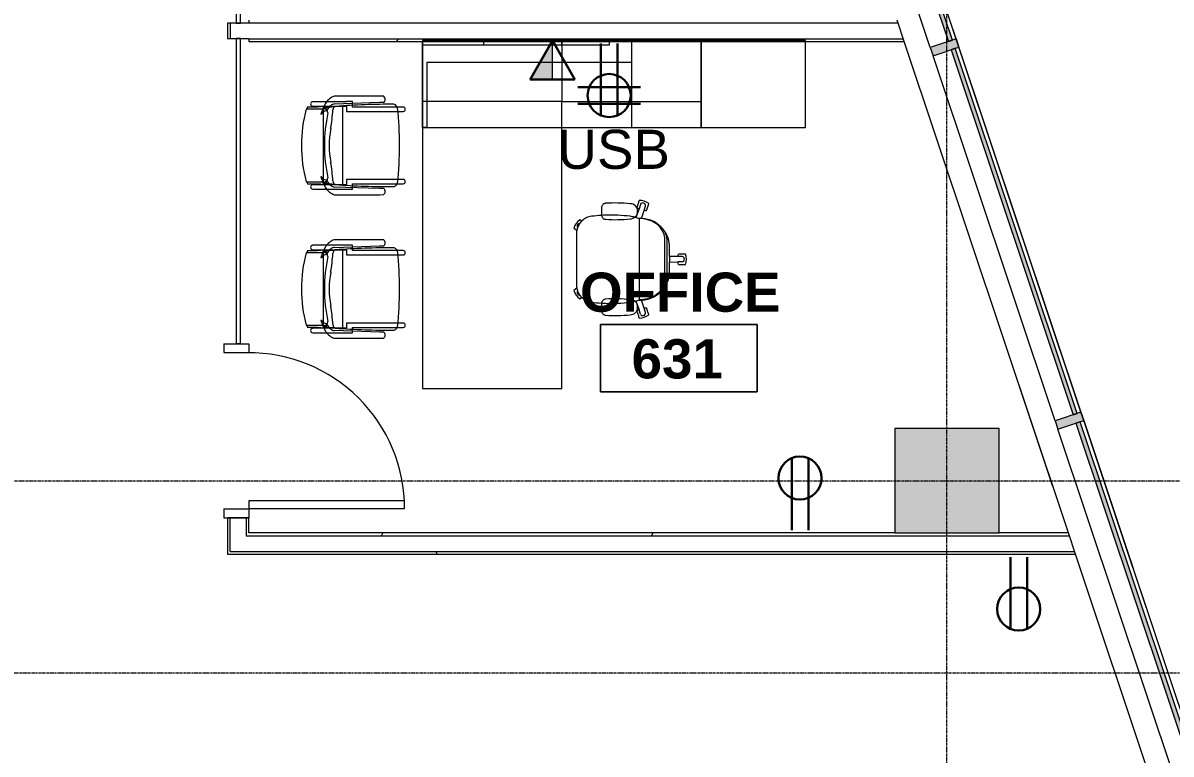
# Model space of a CAD drawing. Header units: inches. Extents: x 2468 to 4886, y -16 to 1381.
# Drawn here: x 4479.7 to 4743.5, y 517.3 to 685.4 of the extents above; entities that cross this region are included whole.
import ezdxf

# ---------------------------------------------------------------- set-up
doc = ezdxf.new("R2010")
doc.units = ezdxf.units.IN
doc.header["$MEASUREMENT"] = 0
doc.linetypes.add('Grid Line 1_2_', pattern=[0.875, 0.5, -0.125, 0.125, -0.125])
for name, color, linetype, lineweight in [('7200-WISCONSIN-AVE-6TH-FLOOR-031418_dwg', 8, 'Continuous', 9), ('A-ANNO-NOTE', 131, 'Continuous', 30), ('A-AREA-IDEN', 2, 'Continuous', 9), ('A-DOOR', 31, 'Continuous', 13), ('A-DOOR-FRAM', 31, 'Continuous', 20), ('A-GLAZ-CURT', 52, 'Continuous', 9), ('A-GLAZ-CWMG', 51, 'Continuous', 13), ('A-WALL', 113, 'Continuous', 13), ('A-WALL-PATT', 111, 'Continuous', 13), ('Bb-col', 7, 'Continuous', 9), ('Bb-cor', 7, 'Continuous', 9), ('Bb-mullion', 7, 'Continuous', 9), ('I-FURN', 30, 'Continuous', 9), ('I-WALL', 2, 'Continuous', 13), ('Propidex Polylines', 7, 'Continuous', 9), ('S-COLS', 52, 'Continuous', 13), ('S-GRID', 1, 'Continuous', 9)]:
    doc.layers.add(name, color=color, linetype=linetype, lineweight=lineweight)
doc.styles.add('Swis721 Lt BT', font='swissl.ttf', dxfattribs={"height": 9})
doc.styles.add('Swis721 Lt BT_B', font='', dxfattribs={"height": 9})
doc.styles.get('Swis721 Lt BT_B').set_extended_font_data('Swis721 Lt BT', bold=True)
pattern_1 = [(0, (0, 0), (30.72, 7.68), [1.267, -21.773, 1.267, -21.773, -122.88]), (0, (0, 0), (30.72, 7.68), [-46.08, 1.267, -44.813, 1.267, -21.773, -53.76]), (0, (0, 0), (30.72, 7.68), [-115.2, 1.267, -14.093, 1.267, -37.133]), (120, (11.52, 3.84), (-22.011075, 22.7643), [1.267, -21.773, 1.267, -21.773, -122.88]), (120, (11.52, 3.84), (-22.011075, 22.7643), [-46.08, 1.267, -44.813, 1.267, -21.773, -53.76]), (120, (11.52, 3.84), (-22.011075, 22.7643), [-115.2, 1.267, -14.093, 1.267, -37.133]), (240, (15.36, 19.2), (-8.708925, -30.4443), [1.267, -21.773, 1.267, -21.773, -122.88]), (240, (15.36, 19.2), (-8.708925, -30.4443), [-46.08, 1.267, -44.813, 1.267, -21.773, -53.76]), (240, (15.36, 19.2), (-8.708925, -30.4443), [-115.2, 1.267, -14.093, 1.267, -37.133])]

# ---------------------------------------------------------------- blocks, each defined once
blk = doc.blocks.new('Concrete-Rectangular-Column - 24 x 24-4901126-6TH FLOOR POWER _ SIGNAL')
at = {"layer": 'S-COLS', "lineweight": 9}
blk.add_hatch(color=7, dxfattribs=at).paths.add_polyline_path([(-12, -12), (12, -12), (12, 12), (-12, 12), (-12, 8.85)], flags=0)
at = {"layer": 'S-COLS', "color": 8, "lineweight": 20}
for p, q in [((12, 12), (-12, 12)), ((-12, 12), (-12, -12)), ((12, -12), (12, 12)), ((-12, -12), (12, -12))]:
    blk.add_line(p, q, dxfattribs=at)
blk = doc.blocks.new('System Panel - Glazed-6291435-6TH FLOOR POWER _ SIGNAL')
at = {"layer": 'A-GLAZ-CURT', "lineweight": 13}
for p, q in [((48.6, 0.5), (-48.6, 0.5)), ((-48.6, 0.5), (-48.6, -0.5)), ((48.6, -0.5), (48.6, 0.5)), ((-48.6, -0.5), (48.6, -0.5))]:
    blk.add_line(p, q, dxfattribs=at)
blk = doc.blocks.new('Table-Teknion-Credenza_Top_for_Freestanding_Storage - CJCT20064-V42-6TH FLOOR POWER _ SIGNAL')
at = {"layer": 'I-FURN'}
for p, q in [((-32, 9.8125), (-32, 9)), ((-32, 9), (-32, -10)), ((32, -4), (32, 9.8125)), ((32, -10), (32, -4)), ((-32, -10), (32, -10))]:
    blk.add_line(p, q, dxfattribs=at)
blk = doc.blocks.new('Storage-Teknion-Wall_Panel_Open_Shelves - CJWO3HF1432-5115850-6TH FLOOR POWER _ SIGNAL')
at = {"layer": 'I-FURN'}
for p, q in [((16, 1), (-16, 1)), ((-16, 1), (-16, -13)), ((16, -13), (16, 1)), ((-16, -13), (16, -13))]:
    blk.add_line(p, q, dxfattribs=at)
blk = doc.blocks.new('Storage-Teknion-Wall_Panel_Under_Wall_Mount_Storage_Tackable - CJWUT2HF32-5115851-6TH FLOOR POWER _ SIGNAL')
at = {"layer": 'I-FURN'}
for p, q in [((16, 0), (-16, 0)), ((-16, 0), (-16, -1)), ((-16, -1), (16, -1)), ((16, -1), (16, 0))]:
    blk.add_line(p, q, dxfattribs=at)
blk = doc.blocks.new('Support-Teknion-Power_Trunk_with_End_Gable - CJPTG292048-V43-6TH FLOOR POWER _ SIGNAL')
at = {"layer": 'I-FURN'}
for p, q in [((23, 15), (24, 15)), ((23, 9), (23, 15)), ((24, 15), (24, 9)), ((23, 0), (23, 9)), ((24, 9), (24, -4)), ((-24, 0), (-8, 0)), ((-24, -4.8125), (-24, 0)), ((-8, 0), (23, 0)), ((-19, -4), (-19, -4.8125)), ((10, -4), (-19, -4)), ((10, -4.8125), (10, -4)), ((24, -4), (24, -4.8125))]:
    blk.add_line(p, q, dxfattribs=at)
blk = doc.blocks.new('Table-Teknion-Run_Off_Fixed_Journal_Leg - CJRF3266-5115852-6TH FLOOR POWER _ SIGNAL')
at = {"layer": 'I-FURN'}
for p, q in [((33, 16), (-33, 16)), ((-33, 16), (-33, -16)), ((33, -16), (33, 16)), ((-33, -16), (33, -16))]:
    blk.add_line(p, q, dxfattribs=at)
blk = doc.blocks.new('Storage-Teknion-Tower_Pedestal_Coat_and_Open_Shelves - CJTPF692024-5115853-6TH FLOOR POWER _ SIGNAL')
at = {"layer": 'I-FURN'}
for p, q in [((12, 20), (-12, 20)), ((-12, 20), (-12, 0)), ((12, 0), (12, 20)), ((-12, 0), (12, 0))]:
    blk.add_line(p, q, dxfattribs=at)
blk = doc.blocks.new('Chair-Teknion-Projek - No Headrest_  Fixed T-Arms-5067827-6TH FLOOR POWER _ SIGNAL')
at = {"layer": 'I-FURN'}
for p, q in [((-1.18, 13.82), (-1.18, 13.45)), ((-1.18, 13.33), (-1.18, 12.66)), ((1.18, 13.45), (1.18, 13.82)), ((1.18, 12.66), (1.18, 13.33)), ((-1.18, 12.54), (-1.18, 12.17)), ((-0.61, 12.02), (-0.63, 10.17)), ((-0.6, 13.04), (-0.61, 12.02)), ((0.6, 13.04), (0.61, 12.02)), ((0.64, 10.17), (0.61, 12.02)), ((1.18, 12.17), (1.18, 12.54)), ((4.23, 9.61), (-4.23, 9.61)), ((4.23, 9.07), (-4.23, 9.07)), ((-0.63, 10.17), (-2.65, 10.17)), ((-0.63, 10.17), (0.64, 10.17)), ((2.65, 10.17), (0.64, 10.17)), ((-12.42, 5.28), (-12.78, 5.39)), ((12.78, 5.39), (12.42, 5.28)), ((-13.51, 3.15), (-13.15, 3.03)), ((-13.04, 2.99), (-12.4, 2.79)), ((-12.59, 3.46), (-11.62, 3.13)), ((-11.67, 5.03), (-12.31, 5.24)), ((-12.29, 2.75), (-11.93, 2.64)), ((-11.24, 4.3), (-12.21, 4.6)), ((-11.2, 4.88), (-11.56, 5)), ((-9.39, 3.16), (9.39, 3.16)), ((11.56, 5), (11.2, 4.88)), ((12.22, 4.6), (11.24, 4.3)), ((12.59, 3.46), (11.62, 3.13)), ((12.31, 5.24), (11.67, 5.03)), ((11.93, 2.64), (12.29, 2.75)), ((12.4, 2.79), (13.04, 2.99)), ((13.15, 3.03), (13.51, 3.15)), ((-11.87, -5.48), (-11.02, -5.48)), ((-11.02, -5.48), (-10.17, -5.48)), ((10.17, -5.48), (11.02, -5.48)), ((11.02, -5.48), (11.87, -5.48)), ((-8.86, -10.18), (-9.08, -10.49)), ((-8.76, -10.04), (-8.79, -10.09)), ((8.79, -10.09), (8.76, -10.04)), ((9.08, -10.49), (8.86, -10.18)), ((-7.17, -11.87), (-6.95, -11.57)), ((-6.88, -11.48), (-6.65, -11.17)), ((-5.91, -11.24), (5.91, -11.24)), ((6.65, -11.17), (6.88, -11.48)), ((6.95, -11.57), (7.17, -11.87))]:
    blk.add_line(p, q, dxfattribs=at)
at = {"layer": 'I-FURN', "flags": 128}
for points in [[(-11.62, 3.13), (-10.6, 2.79), (-9.58, 2.44)], [(-9.39, 3.72), (-10.32, 4.01), (-11.24, 4.3)], [(11.24, 4.3), (10.32, 4.01), (9.39, 3.72)], [(9.58, 2.44), (10.6, 2.79), (11.62, 3.13)]]:
    blk.add_lwpolyline(points, dxfattribs=at)
at = {"layer": 'I-FURN'}
for centre, radius, start, end in [((0, 10.37), 3.64, 71.0766, 108.9234), ((-1.12, 13.45), 0.062, 180, 255.4949), ((-1.12, 13.33), 0.062, 104.5051, 180), ((0, 12.99), 0.6, 4.6052, 175.3948), ((1.12, 13.45), 0.062, 284.5051, 0), ((1.12, 13.33), 0.062, 0, 75.4949), ((-1.12, 12.66), 0.062, 180, 255.4949), ((-1.12, 12.54), 0.062, 104.5051, 180), ((0, 15.62), 3.65, 251.125, 260.3423), ((0, 15.62), 3.65, 279.6577, 288.875), ((1.12, 12.66), 0.062, 284.5051, 0), ((1.12, 12.54), 0.062, 360, 75.4949), ((-2.64, 3.42), 6.76, 128.2502, 177.4222), ((-2.65, 3.42), 6.75, 90, 128.2502), ((-4.23, 5.34), 4.26, 110.8332, 127.5604), ((-4.23, 5.34), 4.26, 90, 110.8332), ((-4.46, 4.82), 4.25, 86.8142, 106.3928), ((2.65, 3.42), 6.75, 51.7498, 90), ((4.23, 5.34), 4.26, 69.1668, 90), ((4.46, 4.82), 4.25, 73.6072, 93.1858), ((4.23, 5.34), 4.26, 52.4396, 69.1668), ((2.64, 3.42), 6.76, 2.5778, 51.7498), ((-9.87, 3.21), 3.64, 143.0766, 180.9234), ((-12.44, 5.22), 0.062, 356.5051, 72), ((12.44, 5.22), 0.062, 108, 183.4949), ((9.87, 3.21), 3.64, 359.0766, 36.9234), ((-13.13, 3.09), 0.062, 252, 327.4949), ((-13.02, 3.05), 0.062, 176.5051, 252), ((-12.36, 4.01), 0.6, 75.7003, 247.3948), ((-11.07, 1.13), 1.68, 88.2371, 181.0514), ((-12.38, 2.85), 0.062, 252, 327.4949), ((-12.33, 5.18), 0.062, 72, 147.4949), ((-12.27, 2.81), 0.062, 176.5051, 252), ((-14.86, 4.83), 3.65, 323.125, 332.3423), ((-11.69, 4.98), 0.062, 356.5051, 72), ((-11.58, 4.94), 0.062, 72, 147.4949), ((-14.86, 4.83), 3.65, 351.6577, 0.875), ((-10.97, 1.13), 1.68, 358.9487, 91.7629), ((-5.24, 1.24), 4.5, 154.7303, 164.55), ((-3.3, 3.44), 6.1, 177.3817, 182.6183), ((10.97, 1.13), 1.68, 88.2371, 181.0513), ((5.25, 1.25), 4.49, 15.4405, 25.2792), ((2.64, 3.42), 6.76, 357.851, 2.702), ((11.07, 1.13), 1.68, 358.9486, 91.7629), ((14.86, 4.83), 3.65, 179.125, 188.3423), ((11.58, 4.94), 0.062, 32.5051, 108), ((14.86, 4.83), 3.65, 207.6577, 216.875), ((11.69, 4.98), 0.062, 108, 183.4949), ((12.36, 4.01), 0.6, 292.6052, 103.3948), ((12.27, 2.81), 0.062, 288, 3.4949), ((12.33, 5.18), 0.062, 32.5051, 108), ((12.38, 2.85), 0.062, 212.5051, 288), ((13.02, 3.05), 0.062, 288, 3.4949), ((13.13, 3.09), 0.062, 212.5051, 288), ((24.25, -3.32), 34.4, 172.6337, 177.3404), ((-1.73, 0.04), 8.21, 165.0008, 172.6326), ((-1.73, 0.04), 8.21, 163.0114, 165.0008), ((1.73, 0.04), 8.21, 14.9992, 16.9886), ((1.73, 0.04), 8.21, 7.3674, 14.9992), ((-24.25, -3.32), 34.4, 2.6596, 7.3663), ((24.63, -3.33), 34.78, 177.4079, 183.5219), ((-24.63, -3.33), 34.78, 356.4781, 2.5921), ((24.63, -3.33), 34.78, 183.5219, 187.2835), ((-5.91, -7.24), 4, 187.2835, 224.5938), ((5.91, -7.24), 4, 315.4062, 352.7165), ((-24.63, -3.33), 34.78, 352.7165, 356.4781), ((-6.1, -8.39), 3.64, 215.0766, 252.9234), ((-8.81, -10.22), 0.062, 68.5051, 144), ((-8.74, -10.12), 0.062, 144, 219.4949), ((-5.91, -7.24), 4, 224.5938, 259.2841), ((-7.64, -10.51), 0.6, 177.9823, 306.3956), ((5.91, -7.24), 4, 280.7159, 315.4062), ((6.1, -8.39), 3.64, 287.0766, 324.9234), ((7.64, -10.51), 0.6, 233.6044, 2.0177), ((8.74, -10.12), 0.062, 320.5051, 36), ((8.81, -10.22), 0.062, 36, 111.4949), ((-6.93, -11.44), 0.062, 248.5051, 324), ((-7, -11.54), 0.062, 324, 39.4949), ((-5.91, -7.24), 4, 259.2841, 270), ((5.91, -7.24), 4, 270, 280.7159), ((6.93, -11.44), 0.062, 216, 291.4949), ((7, -11.54), 0.062, 140.5051, 216)]:
    blk.add_arc(centre, radius, start, end, dxfattribs=at)
for points in [[(-5.66, 8.9), (-8.07, 8.21), (-9.33, 5.79), (-9.33, 3.16)], [(5.66, 8.9), (8.07, 8.21), (9.33, 5.79), (9.33, 3.16)], [(-12.75, 1.09), (-12.85, 0.16), (-12.97, -1.72), (-12.93, -3.6), (-12.86, -4.54)], [(-9.18, -4.54), (-9.11, -3.6), (-9.06, -1.72), (-9.18, 0.16), (-9.29, 1.09)], [(9.29, 1.09), (9.18, 0.16), (9.06, -1.72), (9.11, -3.6), (9.18, -4.54)], [(12.86, -4.54), (12.93, -3.6), (12.97, -1.72), (12.85, 0.16), (12.75, 1.09)], [(-12.86, -4.54), (-12.85, -4.63), (-12.82, -4.79), (-12.71, -5.02), (-12.55, -5.21), (-12.35, -5.36), (-12.12, -5.46), (-11.95, -5.48), (-11.87, -5.48)], [(-10.17, -5.48), (-10.08, -5.48), (-9.92, -5.46), (-9.68, -5.36), (-9.48, -5.21), (-9.32, -5.02), (-9.21, -4.79), (-9.18, -4.63), (-9.18, -4.54)], [(9.18, -4.54), (9.18, -4.63), (9.21, -4.79), (9.32, -5.02), (9.48, -5.21), (9.68, -5.36), (9.92, -5.46), (10.08, -5.48), (10.17, -5.48)], [(11.87, -5.48), (11.95, -5.48), (12.12, -5.46), (12.35, -5.36), (12.55, -5.21), (12.71, -5.02), (12.82, -4.79), (12.85, -4.63), (12.86, -4.54)]]:
    blk.add_open_spline(points, degree=3, dxfattribs=at)
blk = doc.blocks.new('Storage-Teknion-Pedestal_Unfinished_Top_2_High - CJPCSB2016-V44-6TH FLOOR POWER _ SIGNAL')
at = {"layer": 'I-FURN'}
for p, q in [((-8, 19.8125), (-8, 6)), ((8, 6), (8, 19.8125)), ((-8, 6), (-8, 0)), ((8, 0), (8, 6)), ((-8, 0), (8, 0))]:
    blk.add_line(p, q, dxfattribs=at)
blk = doc.blocks.new('F-Haworth_Chair_X99-Seminar - X99 Seminar Chair with Glides-5188095-6TH FLOOR POWER _ SIGNAL')
at = {"layer": 'I-FURN'}
for p, q in [((-8.34, 11.52), (-8.42, 7.57)), ((-8.42, 7.57), (-8.34, 11.37)), ((8.42, 7.57), (8.34, 11.52)), ((8.34, 11.37), (8.42, 7.57)), ((-10.04, 10.02), (-10.04, 6.81)), ((-9.04, 7.4), (-9.04, 10.02)), ((-7.18, 7.99), (-7.21, 8.13)), ((7.21, 8.13), (7.18, 7.99)), ((9.04, 10.02), (9.04, 7.4)), ((10.04, 6.81), (10.04, 10.02)), ((-10.04, 6.81), (-10.04, 5)), ((-9.13, 5.92), (-8.07, 6.77)), ((-9.04, 5.99), (-9.04, 7.4)), ((-9.04, 3.62), (-9.04, 5.99)), ((-8.75, 6.22), (-8.88, 4.99)), ((-8.68, 6.87), (-8.75, 6.22)), ((-8.62, 7.42), (-8.68, 6.87)), ((-8.6, 7.6), (-8.62, 7.43)), ((-8.61, 6.81), (-8.23, 6.95)), ((-8.49, 7.6), (-8.56, 7.6)), ((-7.65, 7.6), (-8.4, 7.6)), ((-8.03, 6.81), (-7.95, 6.87)), ((7.65, 7.6), (-7.65, 7.6)), ((8.4, 7.6), (7.65, 7.6)), ((7.95, 6.87), (8.03, 6.81)), ((8.07, 6.77), (9.13, 5.92)), ((8.23, 6.95), (8.61, 6.81)), ((8.56, 7.6), (8.49, 7.6)), ((8.62, 7.43), (8.6, 7.6)), ((8.68, 6.87), (8.62, 7.42)), ((8.75, 6.22), (8.68, 6.87)), ((8.88, 4.99), (8.75, 6.22)), ((9.04, 7.4), (9.04, 5.99)), ((9.04, 5.99), (9.04, 3.62)), ((10.04, 5), (10.04, 6.81)), ((-11.32, 5.06), (-11.32, -5.48)), ((-10.04, 4.99), (-10.04, 2.27)), ((-9.92, -5.36), (-9.57, 4.97)), ((-8.9, 4.8), (-9.07, 3.2)), ((-9.07, 3.2), (-9.07, 3.12)), ((-9.07, 3.12), (9.07, 3.12)), ((-9.04, 3.43), (-9.04, 3.62)), ((-9.04, 3.12), (-9.04, 3.43)), ((-9.04, 2.27), (-9.04, 3.12)), ((-8.88, 4.99), (-8.89, 4.91)), ((8.89, 4.91), (8.88, 4.99)), ((9.07, 3.2), (8.9, 4.79)), ((9.04, 3.62), (9.04, 3.43)), ((9.04, 3.43), (9.04, 3.12)), ((9.04, 3.12), (9.04, 2.27)), ((9.07, 3.12), (9.07, 3.2)), ((9.57, 4.97), (9.92, -5.36)), ((10.04, 2.27), (10.04, 4.99)), ((11.32, -5.48), (11.32, 5.06)), ((-10.04, 2.27), (-10.07, 2.27)), ((-10.07, 2.27), (-10.07, 0.89)), ((-10.07, 0.89), (-9.71, 0.89)), ((-9.71, 0.89), (-9.2, 0.89)), ((-9.2, 0.89), (-8.82, 0.89)), ((-7.83, 2.27), (-9.04, 2.27)), ((-8.82, 0.89), (-8.82, -9.36)), ((-7.83, -9.57), (-7.83, 2.27)), ((9.04, 2.27), (7.83, 2.27)), ((7.83, 2.27), (7.83, -9.57)), ((8.82, 0.89), (9.2, 0.89)), ((8.82, -9.36), (8.82, 0.89)), ((9.2, 0.89), (9.71, 0.89)), ((9.71, 0.89), (10.07, 0.89)), ((10.07, 2.27), (10.04, 2.27)), ((10.07, 0.89), (10.07, 2.27)), ((-11.32, -5.48), (-11.3, -6.32)), ((-9.92, -6.36), (-9.92, -5.36)), ((9.92, -5.36), (9.92, -6.36)), ((11.3, -6.32), (11.32, -5.48)), ((-8.82, -9.39), (-8.82, -9.44)), ((-8.82, -9.44), (-8.82, -10.78)), ((-7.83, -10.78), (-7.83, -9.57)), ((7.83, -9.57), (7.83, -10.78)), ((8.82, -9.44), (8.82, -9.39)), ((8.82, -10.78), (8.82, -9.44))]:
    blk.add_line(p, q, dxfattribs=at)
for centre, radius, start, end in [((-36.06, 10.03), 27.2, 355.9857, 2.5118), ((0, -20.73), 33.17, 104.5766, 105.5522), ((0, -20.29), 32.89, 75.3075, 104.696), ((0, -20.73), 33.17, 74.4478, 75.4234), ((36.06, 10.03), 27.2, 177.4882, 184.0143), ((-9.54, 10.02), 0.498, 360, 180), ((-5.2, 7.86), 3.74, 175.9857, 189.9064), ((-4.71, -1.15), 9.61, 105.0666, 112.7369), ((-6.55, 6.76), 1.38, 117.0503, 145.9813), ((6.55, 6.76), 1.38, 34.0187, 62.9497), ((4.71, -1.15), 9.61, 67.2631, 74.9334), ((5.2, 7.86), 3.74, 350.0936, 4.0143), ((9.54, 10.02), 0.498, 360, 180), ((-7.87, 3.92), 3.63, 121.9522, 161.8211), ((-4.71, -1.15), 9.61, 116.0036, 121.9522), ((-8.18, 4.9), 1.39, 132.8922, 177.1987), ((-8.24, 4.59), 0.763, 84.2338, 165.7662), ((-4.71, -1.15), 9.61, 113.5094, 116.0036), ((-8.28, 7.33), 0.613, 189.9064, 237.4573), ((-4.71, -1.15), 9.61, 112.927, 113.3607), ((-7.37, 7.55), 1.05, 178.8214, 214.7998), ((-7.37, 7.55), 1.05, 178.8214, 264.0446), ((-11.32, 48.08), 42.84, 274.2301, 280.0233), ((-6.55, 6.76), 1.38, 147.5752, 174.9122), ((0, -26.49), 33.83, 77.2285, 102.7715), ((0, -15.97), 22.19, 79.9767, 100.0233), ((11.32, 48.08), 42.84, 259.9767, 265.7699), ((7.37, 7.55), 1.05, 275.9554, 1.1786), ((6.55, 6.76), 1.38, 5.0878, 32.4248), ((8.24, 4.59), 0.763, 14.2338, 95.7662), ((7.37, 7.55), 1.05, 325.2002, 1.1786), ((4.71, -1.15), 9.61, 66.6393, 67.073), ((4.71, -1.15), 9.61, 64.0865, 66.4906), ((8.28, 7.33), 0.613, 302.5427, 350.0936), ((4.71, -1.15), 9.61, 58.0478, 63.9964), ((8.18, 4.9), 1.39, 2.8013, 47.1078), ((7.87, 3.92), 3.63, 18.1789, 58.0478), ((144.06, -7.32), 153.52, 175.4787, 180.5251), ((-144.06, -7.32), 153.52, 359.4749, 4.5213), ((-10.58, -5.68), 0.956, 221.8901, 314.1099), ((10.58, -5.68), 0.956, 225.8901, 318.1099), ((-8.21, -8.28), 1.31, 200.0433, 249.9567), ((0, 75.01), 84.96, 264.1475, 275.8525), ((8.21, -8.28), 1.31, 290.0433, 339.9567), ((-8.32, -10.78), 0.495, 180, 360), ((8.32, -10.78), 0.495, 180, 360)]:
    blk.add_arc(centre, radius, start, end, dxfattribs=at)
blk = doc.blocks.new('F-Haworth_Chair_X99-Seminar - X99 Seminar Chair with Glides-V45-6TH FLOOR POWER _ SIGNAL')
at = {"layer": 'I-FURN'}
for p, q in [((-8.34, 11.52), (-8.42, 7.57)), ((-8.42, 7.57), (-8.34, 11.37)), ((8.42, 7.57), (8.34, 11.52)), ((8.34, 11.37), (8.42, 7.57)), ((-10.04, 10.02), (-10.04, 6.81)), ((-9.04, 7.4), (-9.04, 10.02)), ((-7.18, 7.99), (-7.21, 8.13)), ((7.21, 8.13), (7.18, 7.99)), ((9.04, 10.02), (9.04, 7.4)), ((10.04, 6.81), (10.04, 10.02)), ((-10.04, 6.81), (-10.04, 5)), ((-9.13, 5.92), (-8.07, 6.77)), ((-9.04, 5.99), (-9.04, 7.4)), ((-9.04, 3.62), (-9.04, 5.99)), ((-8.75, 6.22), (-8.88, 4.99)), ((-8.68, 6.87), (-8.75, 6.22)), ((-8.62, 7.42), (-8.68, 6.87)), ((-8.6, 7.6), (-8.62, 7.43)), ((-8.61, 6.81), (-8.23, 6.95)), ((-8.49, 7.6), (-8.56, 7.6)), ((-7.65, 7.6), (-8.4, 7.6)), ((-8.03, 6.81), (-7.95, 6.87)), ((7.65, 7.6), (-7.65, 7.6)), ((8.4, 7.6), (7.65, 7.6)), ((7.95, 6.87), (8.03, 6.81)), ((8.07, 6.77), (9.13, 5.92)), ((8.23, 6.95), (8.61, 6.81)), ((8.56, 7.6), (8.49, 7.6)), ((8.62, 7.43), (8.6, 7.6)), ((8.68, 6.87), (8.62, 7.42)), ((8.75, 6.22), (8.68, 6.87)), ((8.88, 4.99), (8.75, 6.22)), ((9.04, 7.4), (9.04, 5.99)), ((9.04, 5.99), (9.04, 3.62)), ((10.04, 5), (10.04, 6.81)), ((-11.32, 5.06), (-11.32, -5.48)), ((-10.04, 4.99), (-10.04, 2.27)), ((-9.92, -5.36), (-9.57, 4.97)), ((-8.9, 4.8), (-9.07, 3.2)), ((-9.07, 3.2), (-9.07, 3.12)), ((-9.07, 3.12), (9.07, 3.12)), ((-9.04, 3.43), (-9.04, 3.62)), ((-9.04, 3.12), (-9.04, 3.43)), ((-9.04, 2.27), (-9.04, 3.12)), ((-8.88, 4.99), (-8.89, 4.91)), ((8.89, 4.91), (8.88, 4.99)), ((9.07, 3.2), (8.9, 4.8)), ((9.04, 3.62), (9.04, 3.43)), ((9.04, 3.43), (9.04, 3.12)), ((9.04, 3.12), (9.04, 2.27)), ((9.07, 3.12), (9.07, 3.2)), ((9.57, 4.97), (9.92, -5.36)), ((10.04, 2.27), (10.04, 4.99)), ((11.32, -5.48), (11.32, 5.06)), ((-10.04, 2.27), (-10.07, 2.27)), ((-10.07, 2.27), (-10.07, 0.89)), ((-10.07, 0.89), (-9.71, 0.89)), ((-9.71, 0.89), (-9.2, 0.89)), ((-9.2, 0.89), (-8.82, 0.89)), ((-7.83, 2.27), (-9.04, 2.27)), ((-8.82, 0.89), (-8.82, -9.36)), ((-7.83, -9.57), (-7.83, 2.27)), ((9.04, 2.27), (7.83, 2.27)), ((7.83, 2.27), (7.83, -9.57)), ((8.82, 0.89), (9.2, 0.89)), ((8.82, -9.36), (8.82, 0.89)), ((9.2, 0.89), (9.71, 0.89)), ((9.71, 0.89), (10.07, 0.89)), ((10.07, 2.27), (10.04, 2.27)), ((10.07, 0.89), (10.07, 2.27)), ((-11.32, -5.48), (-11.3, -6.32)), ((-9.92, -6.36), (-9.92, -5.36)), ((9.92, -5.36), (9.92, -6.36)), ((11.3, -6.32), (11.32, -5.48)), ((-8.82, -9.39), (-8.82, -9.44)), ((-8.82, -9.44), (-8.82, -10.78)), ((-7.83, -10.78), (-7.83, -9.57)), ((7.83, -9.57), (7.83, -10.78)), ((8.82, -9.44), (8.82, -9.39)), ((8.82, -10.78), (8.82, -9.44))]:
    blk.add_line(p, q, dxfattribs=at)
for centre, radius, start, end in [((-36.06, 10.03), 27.2, 355.9857, 2.5118), ((0, -20.73), 33.17, 104.5766, 105.5522), ((0, -20.29), 32.89, 75.3075, 104.696), ((0, -20.73), 33.17, 74.4478, 75.4234), ((36.06, 10.03), 27.2, 177.4882, 184.0143), ((-9.54, 10.02), 0.498, 360, 180), ((-5.2, 7.86), 3.74, 175.9857, 189.9064), ((-4.71, -1.15), 9.61, 105.0666, 112.7369), ((-6.55, 6.76), 1.38, 117.0503, 145.9813), ((6.55, 6.76), 1.38, 34.0187, 62.9497), ((4.71, -1.15), 9.61, 67.2631, 74.9334), ((5.2, 7.86), 3.74, 350.0936, 4.0143), ((9.54, 10.02), 0.498, 360, 180), ((-7.87, 3.92), 3.63, 121.9522, 161.8211), ((-4.71, -1.15), 9.61, 116.0036, 121.9522), ((-8.18, 4.9), 1.39, 132.8922, 177.1987), ((-8.24, 4.59), 0.763, 84.2338, 165.7662), ((-4.71, -1.15), 9.61, 113.5094, 116.0036), ((-8.28, 7.33), 0.613, 189.9064, 237.4573), ((-4.71, -1.15), 9.61, 112.927, 113.3607), ((-7.37, 7.55), 1.05, 178.8214, 214.7998), ((-7.37, 7.55), 1.05, 178.8214, 264.0446), ((-11.32, 48.08), 42.84, 274.2301, 280.0233), ((-6.55, 6.76), 1.38, 147.5752, 174.9122), ((0, -26.49), 33.83, 77.2285, 102.7715), ((0, -15.97), 22.19, 79.9767, 100.0233), ((11.32, 48.08), 42.84, 259.9767, 265.7699), ((7.37, 7.55), 1.05, 275.9554, 1.1786), ((6.55, 6.76), 1.38, 5.0878, 32.4248), ((8.24, 4.59), 0.763, 14.2338, 95.7662), ((7.37, 7.55), 1.05, 325.2002, 1.1786), ((4.71, -1.15), 9.61, 66.6393, 67.073), ((4.71, -1.15), 9.61, 63.9964, 66.4906), ((8.28, 7.33), 0.613, 302.5427, 350.0936), ((4.71, -1.15), 9.61, 58.0478, 63.9964), ((8.18, 4.9), 1.39, 2.8013, 47.1078), ((7.87, 3.92), 3.63, 18.1789, 58.0478), ((144.06, -7.32), 153.52, 175.4787, 180.5251), ((-144.06, -7.32), 153.52, 359.4749, 4.5213), ((-10.58, -5.68), 0.956, 221.8901, 314.1099), ((10.58, -5.68), 0.956, 225.8901, 318.1099), ((-8.21, -8.28), 1.31, 200.0433, 249.9567), ((0, 75.01), 84.96, 264.1475, 275.8525), ((8.21, -8.28), 1.31, 290.0433, 339.9567), ((-8.32, -10.78), 0.495, 180, 360), ((8.32, -10.78), 0.495, 180, 360)]:
    blk.add_arc(centre, radius, start, end, dxfattribs=at)
blk = doc.blocks.new('Single Flush - OTJ_SOLIDFLUSH_ALUM-6376844-6TH FLOOR POWER _ SIGNAL')
at = {"layer": 'A-DOOR', "lineweight": 20}
for p, q in [((16.15625, 38.25), (16.15625, 2.4375)), ((17.90625, 38.25), (16.15625, 38.25)), ((17.90625, 2.4375), (17.90625, 38.25)), ((16.15625, 2.4375), (17.90625, 2.4375))]:
    blk.add_line(p, q, dxfattribs=at)
at = {"layer": 'A-DOOR', "lineweight": 9}
blk.add_arc((17.90625, 2.4375), 35.8125, 90, 180.5, dxfattribs=at)
at = {"layer": 'A-DOOR-FRAM'}
for p, q in [((-20, -3.3125), (-20, 2.4375)), ((-20, 2.4375), (-18, 2.4375)), ((-18, -3.3125), (-18, 2.4375)), ((18.000004, -3.3125), (18.000004, 2.4375)), ((18.000004, 2.4375), (20.000004, 2.4375)), ((20.000004, -3.3125), (20.000004, 2.4375)), ((-20, -3.3125), (-18, -3.3125)), ((18.000004, -3.3125), (20.000004, -3.3125))]:
    blk.add_line(p, q, dxfattribs=at)
blk = doc.blocks.new('System Panel - Glazed-6291446-6TH FLOOR POWER _ SIGNAL')
at = {"layer": 'A-GLAZ-CURT', "lineweight": 13}
for p, q in [((35.08, 0.5), (-35.08, 0.5)), ((-35.08, 0.5), (-35.08, -0.5)), ((35.08, -0.5), (35.08, 0.5)), ((-35.08, -0.5), (35.08, -0.5))]:
    blk.add_line(p, q, dxfattribs=at)
blk = doc.blocks.new('System Panel - Glazed-6292524-6TH FLOOR POWER _ SIGNAL')
at = {"layer": 'A-GLAZ-CURT'}
blk.add_hatch(color=7, dxfattribs=at).paths.add_polyline_path([(16.94, -0.5), (16.94, 0.5), (-16.94, 0.5), (-16.94, -0.5), (5.85, -0.5)], flags=0)
at = {"layer": 'A-GLAZ-CURT', "color": 8, "lineweight": 20}
for p, q in [((16.94, 0.5), (-16.94, 0.5)), ((-16.94, 0.5), (-16.94, -0.5)), ((16.94, -0.5), (16.94, 0.5)), ((-16.94, -0.5), (16.94, -0.5))]:
    blk.add_line(p, q, dxfattribs=at)
blk = doc.blocks.new('Rectangular Mullion - 2_ x 6_ rectangular-5910276-6TH FLOOR POWER _ SIGNAL')
at = {"layer": 'A-GLAZ-CWMG', "lineweight": 9}
for p, q in [((4533.88, 1161.14), (4523.14, 1193.27)), ((4527.95, 1159.16), (4517.21, 1191.28))]:
    blk.add_line(p, q, dxfattribs=at)
blk = doc.blocks.new('System Panel - Glazed-6292525-6TH FLOOR POWER _ SIGNAL')
at = {"layer": 'A-GLAZ-CURT'}
blk.add_hatch(color=7, dxfattribs=at).paths.add_polyline_path([(44.25, -0.5), (44.25, 0.5), (-44.25, 0.5), (-44.25, -0.5), (33.16, -0.5)], flags=0)
at = {"layer": 'A-GLAZ-CURT', "color": 8, "lineweight": 20}
for p, q in [((44.25, 0.5), (-44.25, 0.5)), ((-44.25, 0.5), (-44.25, -0.5)), ((44.25, -0.5), (44.25, 0.5)), ((-44.25, -0.5), (44.25, -0.5))]:
    blk.add_line(p, q, dxfattribs=at)
blk = doc.blocks.new('Rectangular Mullion - 2_ x 6_ rectangular-V70-6TH FLOOR POWER _ SIGNAL')
at = {"layer": 'A-GLAZ-CWMG', "lineweight": 9}
for p, q in [((4722.8, 595.87), (4694.75, 679.81)), ((4716.87, 593.89), (4688.82, 677.83))]:
    blk.add_line(p, q, dxfattribs=at)
blk = doc.blocks.new('System Panel - Glazed-6292526-6TH FLOOR POWER _ SIGNAL')
at = {"layer": 'A-GLAZ-CURT'}
blk.add_hatch(color=7, dxfattribs=at).paths.add_polyline_path([(62.19, -0.5), (62.19, 0.5), (-62.19, 0.5), (-62.19, -0.5), (43.95, -0.5)], flags=0)
at = {"layer": 'A-GLAZ-CURT', "color": 8, "lineweight": 20}
for p, q in [((62.19, 0.5), (-62.19, 0.5)), ((-62.19, 0.5), (-62.19, -0.5)), ((62.19, -0.5), (62.19, 0.5)), ((-62.19, -0.5), (62.19, -0.5))]:
    blk.add_line(p, q, dxfattribs=at)
blk = doc.blocks.new('Rectangular Mullion - 2_ x 6_ rectangular-5910278-6TH FLOOR POWER _ SIGNAL')
at = {"layer": 'A-GLAZ-CWMG', "lineweight": 9}
for p, q in [((4762.86, 476.02), (4723.44, 593.98)), ((4756.93, 474.03), (4717.51, 592))]:
    blk.add_line(p, q, dxfattribs=at)
blk = doc.blocks.new('Rectangular Mullion - 2_ x 6_ rectangular-6292512-6TH FLOOR POWER _ SIGNAL')
at = {"layer": 'A-GLAZ-CWMG', "lineweight": 9}
blk.add_hatch(color=7, dxfattribs=at).paths.add_polyline_path([(1, 4.87), (1, -1.38), (-1, -1.38), (-1, 4.87)], flags=0)
at = {"layer": 'A-GLAZ-CWMG', "color": 8, "lineweight": 20}
for p, q in [((-1, 4.87), (1, 4.87)), ((-1, -1.38), (-1, 4.87)), ((1, 4.87), (1, -1.38)), ((1, -1.38), (-1, -1.38))]:
    blk.add_line(p, q, dxfattribs=at)
blk = doc.blocks.new('7200-WISCONSIN-AVE-6TH-FLOOR-031418_dwg-5450642-6TH FLOOR POWER _ SIGNAL')
at = {"layer": 'Bb-col'}
blk.add_line((4704, 592.13), (4680, 592.13), dxfattribs=at)
at = {"layer": 'Bb-cor', "flags": 128}
for points in [[(4694.77, 679.82), (4683.39, 713.84), (4654.07, 801.57)], [(4723.46, 593.98), (4734.83, 559.96), (4723.46, 593.98), (4694.13, 681.71)], [(4716.17, 579.43), (4712.53, 590.33), (4701.79, 622.46)], [(4763.52, 474.13), (4774.9, 440.1), (4763.52, 474.13), (4734.2, 561.86)]]:
    blk.add_lwpolyline(points, dxfattribs=at)
at = {"layer": 'Bb-mullion'}
for p, q in [((4694.13, 681.71), (4694.77, 679.82)), ((4722.82, 595.88), (4723.46, 593.98)), ((4734.2, 561.86), (4734.83, 559.96)), ((4734.2, 561.86), (4734.83, 559.96))]:
    blk.add_line(p, q, dxfattribs=at)
at = {"layer": 'Propidex Polylines'}
blk.add_line((4716.38, 578.8), (4712.53, 590.33), dxfattribs=at)
blk = doc.blocks.new('Room Tag - Room Name and Number-3379422-6TH FLOOR POWER _ SIGNAL')
at = {"layer": 'A-AREA-IDEN'}
for p, q in [((-0.1881, -0.1636), (-0.1881, -0.0018)), ((-0.1881, -0.0018), (0.1869, -0.0018)), ((0.1869, -0.0018), (-0.1881, -0.0018)), ((-0.1881, -0.0018), (-0.1881, -0.1636)), ((0.1869, -0.0018), (0.1869, -0.1636)), ((0.1869, -0.1636), (0.1869, -0.0018)), ((0.1869, -0.1636), (-0.1881, -0.1636)), ((-0.1881, -0.1636), (0.1869, -0.1636))]:
    blk.add_line(p, q, dxfattribs=at)

msp = doc.modelspace()

# ---------------------------------------------------------------- hatches: boundary and pattern name
at = {"layer": 'A-ANNO-NOTE', "lineweight": 9}
msp.add_hatch(color=256, dxfattribs=at).paths.add_polyline_path([(4601.38, 672.37), (4601.38, 681.3), (4596.22, 672.37)], flags=0)
at = {"layer": 'A-WALL-PATT', "lineweight": 9}
h = msp.add_hatch(dxfattribs=at)
h.set_pattern_fill('FP_1', color=256, style=0, pattern_type=2)
h.set_pattern_definition(pattern_1)
h.paths.add_polyline_path([(4526.69, 563.87), (4527.31, 563.87), (4527.31, 571.63), (4526.69, 571.63), (4526.69, 563.87)], flags=0)
h.paths.add_polyline_path([(4526.69, 681.8), (4527.31, 681.8), (4527.31, 685.3), (4526.69, 685.3)], flags=0)
h.paths.add_polyline_path([(4527.31, 822.49), (4527.31, 855.13), (4526.69, 855.13), (4526.69, 822.49)], flags=0)
h = msp.add_hatch(dxfattribs=at)
h.set_pattern_fill('FP_1', color=256, style=0, pattern_type=2)
h.set_pattern_definition(pattern_1)
h.paths.add_polyline_path([(4530.94, 568.12), (4531.56, 568.12), (4531.56, 571.63), (4530.94, 571.63)], flags=0)
h.paths.add_polyline_path([(4530.94, 822.49), (4531.56, 822.49), (4531.56, 825.74), (4530.94, 825.74), (4530.94, 825.11)], flags=0)
h.paths.add_polyline_path([(4530.94, 829.36), (4531.56, 829.36), (4531.56, 855.13), (4530.94, 855.13), (4530.94, 829.99)], flags=0)
h = msp.add_hatch(dxfattribs=at)
h.set_pattern_fill('FP_1', color=256, style=0, pattern_type=2)
h.set_pattern_definition(pattern_1)
h.paths.add_polyline_path([(4677.45, 681.11), (4682.18, 681.11), (4681.98, 681.74), (4531.56, 681.74), (4531.56, 681.11), (4571.49, 681.11), (4571.49, 681.3), (4659.49, 681.3), (4659.49, 681.11), (4660.02, 681.11)], flags=0)
h = msp.add_hatch(dxfattribs=at)
h.set_pattern_fill('FP_1', color=256, style=0, pattern_type=2)
h.set_pattern_definition(pattern_1)
h.paths.add_polyline_path([(4717.51, 567.49), (4720.16, 567.49), (4719.95, 568.12), (4530.94, 568.12), (4530.94, 567.49), (4704, 567.49)], flags=0)
h = msp.add_hatch(dxfattribs=at)
h.set_pattern_fill('FP_1', color=256, style=0, pattern_type=2)
h.set_pattern_definition(pattern_1)
h.paths.add_polyline_path([(4721.58, 563.24), (4721.37, 563.87), (4526.69, 563.87), (4526.69, 563.24), (4721.37, 563.24)], flags=0)

# ---------------------------------------------------------------- linework, layer by layer
at = {"layer": 'A-ANNO-NOTE', "lineweight": 9}
for p, q in [((4601.38, 681.3), (4596.22, 672.37)), ((4601.38, 672.37), (4601.38, 681.3)), ((4596.22, 672.37), (4601.38, 672.37))]:
    msp.add_line(p, q, dxfattribs=at)
at = {"layer": 'A-ANNO-NOTE'}
for p, q in [((4601.38, 681.3), (4596.22, 672.37)), ((4601.38, 681.3), (4606.53, 672.37)), ((4612.47, 680.65), (4612.47, 664.12)), ((4616.3, 680.65), (4616.3, 664.12)), ((4606.53, 672.37), (4596.22, 672.37)), ((4621.56, 670.6), (4607.21, 670.6)), ((4621.56, 666.77), (4607.21, 666.77)), ((4656.33, 568.77), (4656.33, 585.3)), ((4660.16, 568.77), (4660.16, 585.3)), ((4706.59, 562.59), (4706.59, 546.06)), ((4710.42, 562.59), (4710.42, 546.06))]:
    msp.add_line(p, q, dxfattribs=at)
for centre in [(4614.38, 668.68), (4658.24, 580.73), (4708.51, 550.63)]:
    msp.add_circle(centre, 4.95, dxfattribs=at)
at = {"layer": 'A-WALL'}
for p, q in [((4527.31, 685.3), (4527.31, 681.8)), ((4531.56, 685.36), (4680.76, 685.36)), ((4531.56, 681.74), (4681.98, 681.74)), ((4527.31, 563.87), (4527.31, 571.63)), ((4530.94, 571.63), (4530.94, 567.49)), ((4530.94, 567.49), (4720.16, 567.49)), ((4527.31, 563.87), (4721.37, 563.87))]:
    msp.add_line(p, q, dxfattribs=at)
at = {"layer": 'A-WALL', "lineweight": 9}
for p, q in [((4719.95, 568.12), (4682.18, 681.11)), ((4739.45, 509.77), (4721.58, 563.24))]:
    msp.add_line(p, q, dxfattribs=at)
at = {"layer": 'I-WALL'}
for p, q in [((4531.56, 685.3), (4526.69, 685.3)), ((4526.69, 685.3), (4526.69, 681.8)), ((4531.56, 685.99), (4531.56, 685.3)), ((4682.18, 681.11), (4680.56, 685.99)), ((4526.69, 681.8), (4531.56, 681.8)), ((4531.56, 681.8), (4531.56, 681.11)), ((4531.56, 681.11), (4682.18, 681.11)), ((4531.56, 571.63), (4526.69, 571.63)), ((4526.69, 571.63), (4526.69, 563.24)), ((4531.56, 568.12), (4531.56, 571.63)), ((4680, 568.12), (4531.56, 568.12)), ((4719.95, 568.12), (4704, 568.12)), ((4721.58, 563.24), (4719.95, 568.12)), ((4526.69, 563.24), (4721.58, 563.24))]:
    msp.add_line(p, q, dxfattribs=at)
at = {"layer": 'S-GRID', "linetype": 'Grid Line 1_2_'}
for p, q in [((4692, -16.1), (4692, 1356.78)), ((2467.88, 580.12), (4862.49, 580.12)), ((2760.5, 535.94), (4862.49, 535.94))]:
    msp.add_line(p, q, dxfattribs=at)

# ---------------------------------------------------------------- block references
at = {"layer": '7200-WISCONSIN-AVE-6TH-FLOOR-031418_dwg', "color": 7}
msp.add_blockref('7200-WISCONSIN-AVE-6TH-FLOOR-031418_dwg-5450642-6TH FLOOR POWER _ SIGNAL', (0, 0), dxfattribs=at)
msp.add_blockref('7200-WISCONSIN-AVE-6TH-FLOOR-031418_dwg-5450642-6TH FLOOR POWER _ SIGNAL', (0, 0), dxfattribs=at)
msp.add_blockref('7200-WISCONSIN-AVE-6TH-FLOOR-031418_dwg-5450642-6TH FLOOR POWER _ SIGNAL', (0, 0), dxfattribs=at)
at = {"layer": 'A-AREA-IDEN', "xscale": 95.99999999999994, "yscale": 95.99999999999994, "zscale": 95.99999999999994}
msp.add_blockref('Room Tag - Room Name and Number-3379422-6TH FLOOR POWER _ SIGNAL', (4630.43, 616.25), dxfattribs=at)
at = {"layer": 'A-DOOR', "rotation": 269.9999999999998}
msp.add_blockref('Single Flush - OTJ_SOLIDFLUSH_ALUM-6376844-6TH FLOOR POWER _ SIGNAL', (4529.12, 591.63), dxfattribs=at)
at = {"layer": 'A-GLAZ-CURT'}
for name, p, rotation in [('System Panel - Glazed-6291435-6TH FLOOR POWER _ SIGNAL', (4529.12, 733.9), 90), ('System Panel - Glazed-6292524-6TH FLOOR POWER _ SIGNAL', (4687.44, 697.33), 288.4809150346402), ('System Panel - Glazed-6291446-6TH FLOOR POWER _ SIGNAL', (4529.12, 646.72), 90), ('System Panel - Glazed-6292525-6TH FLOOR POWER _ SIGNAL', (4707.47, 637.41), 288.4809150346402), ('System Panel - Glazed-6292526-6TH FLOOR POWER _ SIGNAL', (4741.84, 534.56), 288.4809150346402)]:
    msp.add_blockref(name, p, dxfattribs=dict(at, rotation=rotation))
at = {"layer": 'A-GLAZ-CWMG', "lineweight": 9}
for name, p in [('Rectangular Mullion - 2_ x 6_ rectangular-5910276-6TH FLOOR POWER _ SIGNAL', (160.24, -479.43)), ('Rectangular Mullion - 2_ x 6_ rectangular-V70-6TH FLOOR POWER _ SIGNAL', (0, 0)), ('Rectangular Mullion - 2_ x 6_ rectangular-5910278-6TH FLOOR POWER _ SIGNAL', (0, 0))]:
    msp.add_blockref(name, p, dxfattribs=at)
at = {"layer": 'A-GLAZ-CWMG', "lineweight": 9, "extrusion": (0, 0, -1), "rotation": 251.5190849653598}
for p in [(-4693.13, 680.32), (-4721.82, 594.49)]:
    msp.add_blockref('Rectangular Mullion - 2_ x 6_ rectangular-6292512-6TH FLOOR POWER _ SIGNAL', p, dxfattribs=at)
at = {"layer": 'I-FURN'}
for name, p in [('Storage-Teknion-Wall_Panel_Under_Wall_Mount_Storage_Tackable - CJWUT2HF32-5115851-6TH FLOOR POWER _ SIGNAL', (4587.49, 681.3)), ('Table-Teknion-Credenza_Top_for_Freestanding_Storage - CJCT20064-V42-6TH FLOOR POWER _ SIGNAL', (4603.49, 671.3)), ('Storage-Teknion-Wall_Panel_Open_Shelves - CJWO3HF1432-5115850-6TH FLOOR POWER _ SIGNAL', (4619.49, 680.3)), ('Storage-Teknion-Pedestal_Unfinished_Top_2_High - CJPCSB2016-V44-6TH FLOOR POWER _ SIGNAL', (4627.49, 661.3)), ('Storage-Teknion-Tower_Pedestal_Coat_and_Open_Shelves - CJTPF692024-5115853-6TH FLOOR POWER _ SIGNAL', (4647.49, 661.3))]:
    msp.add_blockref(name, p, dxfattribs=at)
for name, p, rotation in [('Support-Teknion-Power_Trunk_with_End_Gable - CJPTG292048-V43-6TH FLOOR POWER _ SIGNAL', (4595.49, 676.3), 180), ('F-Haworth_Chair_X99-Seminar - X99 Seminar Chair with Glides-5188095-6TH FLOOR POWER _ SIGNAL', (4556.26, 657.2), 90.00000000000011), ('Table-Teknion-Run_Off_Fixed_Journal_Leg - CJRF3266-5115852-6TH FLOOR POWER _ SIGNAL', (4587.49, 634.3), 90.00000000000024), ('Chair-Teknion-Projek - No Headrest_  Fixed T-Arms-5067827-6TH FLOOR POWER _ SIGNAL', (4618.11, 631.04), 270.0000000000001), ('F-Haworth_Chair_X99-Seminar - X99 Seminar Chair with Glides-V45-6TH FLOOR POWER _ SIGNAL', (4556.26, 624.2), 90.00000000000011)]:
    msp.add_blockref(name, p, dxfattribs=dict(at, rotation=rotation))
at = {"layer": 'S-COLS', "lineweight": 9}
msp.add_blockref('Concrete-Rectangular-Column - 24 x 24-4901126-6TH FLOOR POWER _ SIGNAL', (4692, 580.12), dxfattribs=at)

# ---------------------------------------------------------------- texts
at = {"layer": 'A-ANNO-NOTE', "lineweight": 9, "insert": (4602.5, 660.81), "char_height": 9, "width": 30.3, "attachment_point": 1, "style": 'Swis721 Lt BT'}
msp.add_mtext('USB', dxfattribs=at)
at = {"layer": 'A-AREA-IDEN', "char_height": 9, "attachment_point": 1, "style": 'Swis721 Lt BT_B'}
for s, insert, width in [('OFFICE', (4607.69, 627.97), 54.843), ('631', (4619.54, 612.65), 25.452)]:
    msp.add_mtext(s, dxfattribs=dict(at, insert=insert, width=width))

doc.saveas('drawing.dxf')
